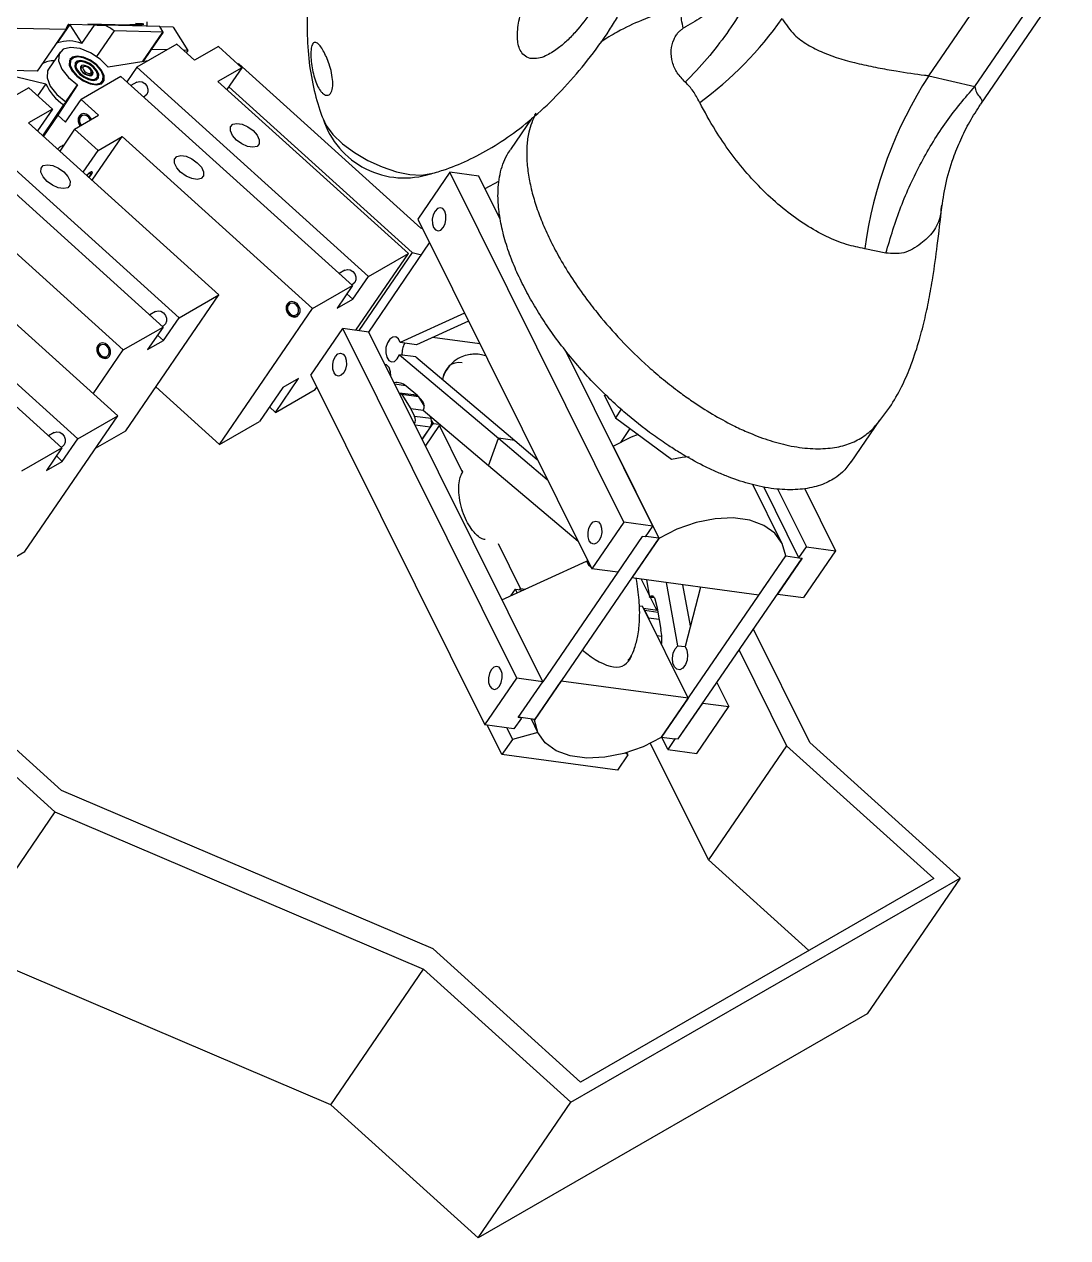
# Model space of a CAD drawing. Header units: inches. Extents: x 0 to 34.7, y 0 to 30.8.
# Drawn here: x 21.71 to 33.81, y 4.06 to 18.13 of the extents above; entities that cross this region are included whole.
import ezdxf

# ---------------------------------------------------------------- set-up
doc = ezdxf.new("R2010")
doc.units = ezdxf.units.IN
doc.header["$MEASUREMENT"] = 0

msp = doc.modelspace()

# ---------------------------------------------------------------- linework, layer by layer
at = {"color": 7, "linetype": 'Continuous', "lineweight": 25}
for p, q in [((32.198, 17.531), (32.981, 18.673)), ((32.733, 17.407), (33.547, 18.597)), ((32.8, 17.2), (33.809, 18.674)), ((23.131, 18.156), (23.131, 18.101)), ((22.191, 18.065), (21.629, 18.08)), ((22.191, 18.065), (21.86, 17.582)), ((22.096, 17.911), (22.243, 18.126)), ((22.24, 18.122), (22.378, 17.903)), ((22.526, 18.119), (22.241, 18.123)), ((22.378, 17.903), (22.526, 18.119)), ((22.763, 18.121), (22.446, 18.13)), ((22.552, 17.753), (22.756, 18.05)), ((23.281, 18.1), (22.644, 18.117)), ((23.317, 18.036), (22.756, 18.05)), ((22.763, 18.121), (22.933, 18.123)), ((23.022, 18.125), (23.021, 18.104)), ((23.083, 17.694), (23.317, 18.036)), ((23.321, 18.037), (23.183, 17.836)), ((23.321, 18.037), (23.281, 18.1)), ((23.439, 18.093), (23.283, 18.097)), ((23.317, 18.036), (23.321, 18.037)), ((23.439, 18.093), (23.607, 17.825)), ((23.479, 17.895), (23.016, 17.629)), ((23.683, 17.71), (23.479, 17.895)), ((23.961, 17.87), (23.683, 17.71)), ((23.961, 17.87), (24.233, 17.624)), ((22.126, 17.803), (21.991, 17.607)), ((22.334, 17.749), (22.321, 17.749)), ((23.183, 17.836), (23.086, 17.694)), ((23.369, 17.831), (23.183, 17.836)), ((23.607, 17.825), (23.555, 17.827)), ((23.607, 17.825), (23.588, 17.796)), ((21.298, 17.597), (21.961, 17.437)), ((21.86, 17.582), (21.298, 17.597)), ((22.316, 17.673), (22.313, 17.668)), ((22.374, 17.627), (22.369, 17.619)), ((22.383, 17.634), (22.4, 17.637)), ((22.413, 17.637), (22.4, 17.637)), ((22.491, 17.575), (22.486, 17.587)), ((23.147, 17.704), (22.685, 17.631)), ((23.016, 17.629), (22.901, 17.46)), ((23.016, 17.629), (25.701, 15.204)), ((24.233, 17.624), (23.955, 17.465)), ((24.233, 17.624), (24.059, 17.371)), ((24.197, 17.668), (24.186, 17.666)), ((26.307, 15.762), (24.197, 17.668)), ((22.831, 17.522), (22.369, 17.256)), ((22.485, 17.54), (22.49, 17.547)), ((22.551, 17.505), (22.554, 17.51)), ((22.624, 17.542), (22.619, 17.554)), ((22.831, 17.522), (25.516, 15.098)), ((23.016, 17.456), (22.948, 17.417)), ((26.164, 15.47), (23.955, 17.465)), ((32.198, 17.531), (32.733, 17.407)), ((21.765, 17.391), (21.487, 17.231)), ((21.765, 17.391), (22.037, 17.145)), ((21.961, 17.437), (21.866, 17.299)), ((22.327, 17.425), (22.099, 17.075)), ((22.192, 17.228), (22.327, 17.425)), ((23.131, 17.313), (23.109, 17.293)), ((24.082, 17.404), (26.209, 15.483)), ((21.925, 16.836), (22.175, 17.202)), ((22.192, 17.228), (22.175, 17.202)), ((22.189, 16.994), (22.369, 17.256)), ((22.573, 17.072), (22.369, 17.256)), ((23.094, 17.285), (23.109, 17.293)), ((29.542, 17.22), (29.539, 17.225)), ((20.636, 17.043), (23.321, 14.618)), ((20.821, 17.149), (23.506, 14.725)), ((22.037, 17.145), (21.759, 16.985)), ((22.037, 17.145), (21.863, 16.892)), ((22.099, 17.075), (21.932, 16.83)), ((22.099, 17.075), (22.189, 16.994)), ((22.295, 16.912), (22.573, 17.072)), ((27.596, 17.039), (27.348, 16.677)), ((27.641, 17.096), (27.628, 17.073)), ((23.968, 14.991), (21.759, 16.985)), ((22.295, 16.912), (22.122, 16.658)), ((22.567, 16.666), (22.295, 16.912)), ((22.498, 16.319), (22.845, 16.826)), ((22.567, 16.666), (22.845, 16.826)), ((25.054, 14.831), (22.845, 16.826)), ((22.394, 16.413), (22.567, 16.666)), ((22.858, 14.352), (20.649, 16.347)), ((22.48, 16.378), (22.461, 16.352)), ((26.644, 16.412), (26.273, 15.87)), ((28.661, 12.357), (26.644, 16.412)), ((26.982, 16.366), (26.644, 16.412)), ((27.23, 15.867), (26.982, 16.366)), ((27.209, 16.304), (27.05, 16.219)), ((32.345, 16.031), (32.339, 15.983)), ((26.273, 15.87), (28.29, 11.815)), ((26.329, 15.757), (26.307, 15.762)), ((19.462, 15.641), (22.147, 13.216)), ((19.647, 15.747), (22.332, 13.323)), ((22.795, 13.589), (20.586, 15.583)), ((26.209, 15.483), (25.588, 14.576)), ((25.705, 14.56), (26.411, 15.592)), ((26.209, 15.483), (26.318, 15.455)), ((31.7, 15.475), (31.457, 15.526)), ((25.555, 14.581), (26.164, 15.47)), ((25.701, 15.204), (26.164, 15.47)), ((25.429, 15.277), (25.361, 15.238)), ((25.522, 14.942), (25.701, 15.204)), ((25.054, 14.831), (25.516, 15.098)), ((25.516, 15.098), (25.337, 14.835)), ((25.507, 15.106), (25.522, 15.114)), ((25.544, 15.134), (25.522, 15.114)), ((22.89, 13.416), (23.968, 14.991)), ((23.506, 14.725), (23.968, 14.991)), ((25.337, 14.835), (25.522, 14.942)), ((25.452, 15.004), (25.522, 14.942)), ((23.233, 14.798), (23.165, 14.759)), ((23.975, 13.257), (25.054, 14.831)), ((24.769, 14.89), (24.786, 14.907)), ((26.816, 14.778), (26.068, 14.437)), ((23.312, 14.627), (23.327, 14.635)), ((23.326, 14.462), (23.506, 14.725)), ((23.348, 14.655), (23.327, 14.635)), ((26.862, 14.686), (26.258, 14.412)), ((22.858, 14.352), (23.321, 14.618)), ((23.321, 14.618), (23.141, 14.356)), ((23.257, 14.525), (23.326, 14.462)), ((25.032, 14.06), (25.403, 14.601)), ((27.421, 10.546), (25.403, 14.601)), ((25.705, 14.56), (25.403, 14.601)), ((27.722, 10.505), (25.705, 14.56)), ((26.993, 14.423), (26.445, 14.497)), ((22.511, 13.845), (22.858, 14.352)), ((22.573, 14.411), (22.59, 14.427)), ((23.141, 14.356), (23.326, 14.462)), ((26.258, 14.412), (26.068, 14.437)), ((26.061, 14.297), (27.208, 13.33)), ((26.251, 14.271), (26.061, 14.297)), ((26.251, 14.271), (27.398, 13.304)), ((28.999, 12.311), (27.987, 14.345)), ((24.623, 13.629), (24.892, 14.023)), ((24.892, 14.023), (24.707, 13.916)), ((25.032, 14.06), (27.05, 10.005)), ((26.132, 13.938), (26.006, 13.955)), ((26.273, 13.819), (26.137, 13.934)), ((23.237, 13.923), (23.975, 13.257)), ((24.707, 13.916), (24.438, 13.523)), ((24.623, 13.629), (25.085, 13.895)), ((25.085, 13.895), (25.102, 13.92)), ((26.226, 13.83), (26.057, 13.853)), ((26.09, 13.834), (26.193, 13.671)), ((26.28, 13.808), (26.09, 13.834)), ((26.332, 13.754), (26.276, 13.816)), ((26.28, 13.808), (26.347, 13.701)), ((28.433, 13.83), (28.565, 13.565)), ((24.554, 13.692), (24.623, 13.629)), ((26.193, 13.671), (26.237, 13.582)), ((26.335, 13.651), (26.193, 13.671)), ((26.314, 13.774), (26.347, 13.707)), ((26.334, 13.649), (26.338, 13.658)), ((27.092, 13.01), (26.334, 13.649)), ((28.632, 13.664), (28.565, 13.565)), ((21.716, 12.014), (22.795, 13.589)), ((22.332, 13.323), (22.795, 13.589)), ((23.975, 13.257), (24.438, 13.523)), ((26.427, 13.556), (26.237, 13.582)), ((26.415, 13.582), (26.427, 13.556)), ((26.434, 13.532), (26.45, 13.501)), ((28.565, 13.565), (29.216, 13.085)), ((31.299, 13.053), (31.631, 13.538)), ((22.142, 9.247), (17.496, 13.442)), ((22.059, 13.395), (21.992, 13.356)), ((22.538, 13.214), (22.89, 13.416)), ((26.323, 13.317), (26.45, 13.501)), ((26.418, 13.457), (26.323, 13.318)), ((26.363, 13.238), (26.525, 13.475)), ((26.45, 13.501), (26.521, 13.492)), ((26.793, 12.937), (26.525, 13.475)), ((26.525, 13.475), (26.544, 13.473)), ((28.733, 13.441), (28.624, 13.281)), ((17.352, 13.254), (22.067, 8.997)), ((22.138, 13.224), (22.153, 13.233)), ((22.152, 13.06), (22.332, 13.323)), ((22.174, 13.253), (22.153, 13.233)), ((27.092, 13.01), (27.208, 13.33)), ((27.208, 13.33), (27.774, 12.852)), ((27.398, 13.304), (27.208, 13.33)), ((27.398, 13.304), (27.659, 13.084)), ((28.539, 13.237), (28.538, 13.237)), ((28.539, 13.237), (29.069, 12.17)), ((21.684, 12.95), (22.147, 13.216)), ((22.147, 13.216), (21.967, 12.954)), ((22.083, 13.123), (22.152, 13.06)), ((21.967, 12.954), (22.152, 13.06)), ((26.787, 12.956), (26.793, 12.937)), ((28.132, 12.133), (27.092, 13.01)), ((30.496, 12.111), (30.158, 12.792)), ((30.693, 11.943), (30.285, 12.764)), ((30.444, 12.743), (30.779, 12.069)), ((30.759, 12.744), (31.117, 12.024)), ((28.661, 12.357), (28.29, 11.815)), ((28.999, 12.311), (28.661, 12.357)), ((28.912, 12.185), (28.999, 12.311)), ((27.464, 11.588), (27.208, 12.103)), ((29.069, 12.17), (27.63, 10.07)), ((28.876, 12.19), (28.591, 11.775)), ((29.067, 12.165), (28.756, 11.711)), ((28.912, 12.185), (28.876, 12.19)), ((29.069, 12.17), (28.916, 12.191)), ((29.067, 12.165), (29.066, 12.166)), ((21.259, 11.751), (21.716, 12.014)), ((29.1, 9.864), (30.539, 11.964)), ((30.228, 11.511), (30.539, 11.966)), ((30.539, 11.964), (30.539, 11.965)), ((30.539, 11.964), (30.693, 11.943)), ((30.693, 11.943), (30.779, 12.069)), ((31.117, 12.024), (30.746, 11.482)), ((30.779, 12.069), (31.117, 12.024)), ((27.249, 11.456), (28.231, 11.903)), ((28.247, 11.901), (28.231, 11.903)), ((29.294, 9.843), (30.729, 11.938)), ((30.729, 11.938), (30.444, 11.523)), ((30.693, 11.943), (30.729, 11.938)), ((28.591, 11.775), (27.722, 10.506)), ((28.591, 11.775), (28.29, 11.815)), ((28.756, 11.711), (28.755, 11.712)), ((30.228, 11.511), (28.756, 11.711)), ((28.863, 11.696), (28.956, 11.51)), ((28.924, 11.688), (28.96, 11.488)), ((27.352, 11.503), (27.405, 11.581)), ((27.427, 11.537), (27.405, 11.581)), ((27.405, 11.581), (27.496, 11.568)), ((27.455, 11.574), (27.464, 11.588)), ((27.464, 11.588), (27.522, 11.58)), ((29.29, 10.924), (29.158, 11.656)), ((29.434, 11.153), (29.348, 11.631)), ((29.551, 11.603), (29.372, 10.913)), ((28.96, 11.488), (28.965, 11.493)), ((28.96, 11.488), (29.015, 11.481)), ((28.967, 11.487), (29.044, 11.333)), ((29.02, 11.468), (29.047, 11.363)), ((30.444, 11.523), (30.746, 11.482)), ((30.444, 11.523), (30.444, 11.523)), ((28.841, 11.386), (28.878, 11.381)), ((29.408, 10.314), (28.878, 11.381)), ((29.052, 11.332), (28.891, 11.354)), ((28.95, 11.246), (28.906, 11.335)), ((29.048, 11.357), (29.092, 11.11)), ((28.967, 11.201), (28.95, 11.246)), ((28.95, 11.246), (29.071, 11.23)), ((30.817, 9.803), (30.164, 11.114)), ((29.046, 11.043), (29.101, 11.035)), ((29.29, 10.924), (29.372, 10.913)), ((29.999, 10.872), (30.55, 9.765)), ((27.05, 10.005), (27.421, 10.546)), ((27.722, 10.505), (27.421, 10.546)), ((27.437, 10.09), (27.722, 10.505)), ((27.625, 10.06), (27.936, 10.514)), ((27.936, 10.514), (27.935, 10.515)), ((29.408, 10.314), (27.936, 10.514)), ((29.741, 10.496), (29.88, 10.218)), ((29.408, 10.314), (29.097, 9.86)), ((29.294, 9.843), (29.578, 10.258)), ((29.509, 9.676), (29.88, 10.218)), ((29.578, 10.259), (29.578, 10.258)), ((29.578, 10.258), (29.88, 10.218)), ((27.387, 9.959), (27.05, 10.005)), ((27.249, 9.663), (27.081, 10)), ((27.474, 10.085), (27.387, 9.959)), ((27.474, 10.085), (27.437, 10.09)), ((27.63, 10.07), (27.441, 10.095)), ((27.474, 10.085), (27.471, 10.091)), ((27.587, 10.075), (27.667, 9.914)), ((27.625, 10.06), (27.619, 10.071)), ((27.304, 9.97), (27.37, 9.838)), ((27.665, 9.919), (27.37, 9.838)), ((29.1, 9.864), (29.254, 9.843)), ((29.1, 9.864), (29.1, 9.864)), ((29.171, 9.722), (29.101, 9.864)), ((29.257, 9.848), (29.171, 9.722)), ((29.257, 9.848), (29.294, 9.843)), ((29.257, 9.848), (29.257, 9.848)), ((27.37, 9.838), (27.249, 9.663)), ((29.644, 8.443), (28.972, 9.792)), ((29.171, 9.722), (29.509, 9.676)), ((29.294, 9.843), (29.294, 9.843)), ((30.55, 9.765), (29.644, 8.443)), ((30.55, 9.765), (32.257, 8.224)), ((32.561, 8.228), (30.817, 9.803)), ((28.587, 9.481), (27.249, 9.663)), ((28.707, 9.657), (28.587, 9.481)), ((28.707, 9.657), (28.684, 9.68)), ((28.694, 9.683), (28.707, 9.657)), ((26.453, 7.408), (22.142, 9.247)), ((22.067, 8.997), (20.991, 7.427)), ((22.067, 8.997), (26.341, 7.174)), ((30.809, 7.391), (29.644, 8.443)), ((28.049, 5.632), (32.561, 8.228)), ((32.257, 8.224), (28.16, 5.866)), ((32.561, 8.228), (31.485, 6.657)), ((25.265, 5.603), (20.991, 7.427)), ((28.16, 5.866), (26.453, 7.408)), ((25.265, 5.603), (26.341, 7.174)), ((26.341, 7.174), (28.049, 5.632)), ((31.485, 6.657), (26.973, 4.061)), ((26.973, 4.061), (28.049, 5.632)), ((26.973, 4.061), (25.265, 5.603))]:
    msp.add_line(p, q, dxfattribs=at)
at = {"color": 8, "linetype": 'Continuous', "lineweight": 25}
for p, q in [((22.924, 18.123), (22.924, 18.109)), ((26.418, 13.457), (26.242, 13.481)), ((28.965, 11.493), (29.012, 11.487)), ((28.906, 11.335), (29.056, 11.314))]:
    msp.add_line(p, q, dxfattribs=at)
at = {"color": 7, "linetype": 'Continuous', "lineweight": 25, "flags": 128}
for points in [[(22.685, 17.631), (22.591, 17.723), (22.477, 17.798), (22.357, 17.845), (22.248, 17.859), (22.163, 17.837), (22.115, 17.783), (22.109, 17.703), (22.147, 17.608), (22.223, 17.511), (22.327, 17.425)], [(22.605, 17.438), (22.637, 17.475), (22.637, 17.53), (22.607, 17.594), (22.551, 17.658), (22.477, 17.712), (22.397, 17.747), (22.323, 17.759), (22.265, 17.745), (22.234, 17.708), (22.233, 17.653), (22.263, 17.589), (22.32, 17.525), (22.394, 17.471), (22.474, 17.436), (22.548, 17.424), (22.605, 17.438)], [(22.321, 17.749), (22.263, 17.738), (22.239, 17.719)], [(22.32, 17.535), (22.388, 17.483), (22.464, 17.448), (22.535, 17.434), (22.591, 17.445), (22.623, 17.478), (22.627, 17.528), (22.601, 17.588), (22.551, 17.648), (22.482, 17.7), (22.407, 17.735), (22.336, 17.749), (22.28, 17.738), (22.248, 17.706), (22.244, 17.655), (22.27, 17.596), (22.32, 17.535)], [(21.991, 17.607), (21.98, 17.586), (21.975, 17.506), (22.012, 17.411), (22.088, 17.315), (22.192, 17.228)], [(22.351, 17.55), (22.401, 17.513), (22.456, 17.487), (22.508, 17.477), (22.549, 17.485), (22.572, 17.508), (22.575, 17.545), (22.556, 17.589), (22.519, 17.633), (22.47, 17.671), (22.415, 17.697), (22.363, 17.706), (22.322, 17.699), (22.299, 17.675), (22.296, 17.638), (22.314, 17.594), (22.351, 17.55)], [(22.566, 17.498), (22.569, 17.504), (22.572, 17.54), (22.553, 17.584), (22.516, 17.628), (22.466, 17.666), (22.411, 17.692), (22.36, 17.701), (22.319, 17.694), (22.301, 17.68)], [(22.313, 17.668), (22.309, 17.661), (22.307, 17.628), (22.323, 17.589), (22.357, 17.55)], [(22.36, 17.555), (22.405, 17.521), (22.454, 17.497), (22.5, 17.489), (22.537, 17.496), (22.558, 17.517), (22.561, 17.55), (22.544, 17.589), (22.511, 17.629), (22.466, 17.663), (22.417, 17.686), (22.37, 17.695), (22.334, 17.688), (22.313, 17.666), (22.31, 17.633), (22.327, 17.594), (22.36, 17.555)], [(22.391, 17.57), (22.417, 17.55), (22.446, 17.536), (22.474, 17.531), (22.495, 17.535), (22.507, 17.548), (22.509, 17.567), (22.499, 17.59), (22.48, 17.613), (22.453, 17.633), (22.425, 17.647), (22.397, 17.652), (22.376, 17.648), (22.363, 17.635), (22.362, 17.616), (22.372, 17.593), (22.391, 17.57)], [(22.491, 17.575), (22.493, 17.567), (22.492, 17.551), (22.482, 17.54), (22.464, 17.537), (22.441, 17.541), (22.417, 17.552), (22.395, 17.569), (22.379, 17.588), (22.371, 17.607), (22.372, 17.623), (22.383, 17.634), (22.383, 17.634)], [(22.399, 17.634), (22.391, 17.626), (22.39, 17.613), (22.397, 17.598), (22.41, 17.582), (22.427, 17.569), (22.446, 17.56), (22.464, 17.557), (22.479, 17.559), (22.487, 17.568), (22.488, 17.581), (22.481, 17.596), (22.468, 17.611), (22.451, 17.625), (22.432, 17.634), (22.414, 17.637), (22.399, 17.634)], [(22.357, 17.55), (22.401, 17.516), (22.451, 17.493), (22.497, 17.484), (22.534, 17.491), (22.551, 17.505)], [(22.467, 17.532), (22.478, 17.535), (22.488, 17.544)], [(23.016, 17.456), (23.017, 17.456), (23.046, 17.464), (23.078, 17.459), (23.107, 17.44), (23.13, 17.412), (23.142, 17.377), (23.143, 17.343), (23.131, 17.313)], [(22.489, 17.024), (22.482, 17.039), (22.46, 17.068), (22.43, 17.086), (22.399, 17.092), (22.369, 17.084), (22.347, 17.063), (22.335, 17.034), (22.335, 16.999), (22.347, 16.965), (22.358, 16.948)], [(22.476, 17.016), (22.474, 17.022), (22.458, 17.047), (22.436, 17.065), (22.411, 17.073), (22.386, 17.071), (22.366, 17.058), (22.353, 17.037), (22.35, 17.01), (22.356, 16.982), (22.372, 16.957), (22.372, 16.956)], [(25.176, 17.03), (25.211, 16.954), (25.29, 16.85), (25.401, 16.743), (25.539, 16.641), (25.695, 16.549), (25.861, 16.473), (26.026, 16.417), (26.182, 16.385), (26.318, 16.378), (26.428, 16.396)], [(24.41, 16.712), (24.362, 16.701), (24.3, 16.711), (24.233, 16.74), (24.172, 16.785), (24.125, 16.838), (24.1, 16.891), (24.101, 16.937), (24.127, 16.968), (24.174, 16.979), (24.236, 16.97), (24.303, 16.94), (24.364, 16.895), (24.411, 16.842), (24.436, 16.789), (24.436, 16.743), (24.41, 16.712)], [(23.762, 16.34), (23.714, 16.328), (23.653, 16.338), (23.586, 16.367), (23.524, 16.412), (23.478, 16.465), (23.452, 16.519), (23.453, 16.564), (23.479, 16.595), (23.527, 16.607), (23.589, 16.597), (23.655, 16.568), (23.717, 16.523), (23.764, 16.47), (23.789, 16.416), (23.788, 16.371), (23.762, 16.34)], [(22.214, 16.233), (22.166, 16.222), (22.105, 16.231), (22.038, 16.261), (21.976, 16.305), (21.929, 16.359), (21.904, 16.412), (21.905, 16.458), (21.931, 16.489), (21.979, 16.5), (22.04, 16.49), (22.107, 16.461), (22.169, 16.416), (22.216, 16.363), (22.241, 16.31), (22.24, 16.264), (22.214, 16.233)], [(22.434, 16.377), (22.441, 16.383), (22.464, 16.404), (22.482, 16.416), (22.494, 16.419), (22.497, 16.412), (22.491, 16.395), (22.477, 16.372), (22.461, 16.352)], [(22.434, 16.377), (22.436, 16.378), (22.459, 16.4), (22.479, 16.414), (22.492, 16.419), (22.497, 16.414), (22.493, 16.399), (22.48, 16.378)], [(22.437, 16.374), (22.44, 16.376), (22.457, 16.392), (22.472, 16.401), (22.481, 16.403), (22.483, 16.398), (22.478, 16.385), (22.467, 16.368), (22.457, 16.355)], [(26.456, 15.772), (26.479, 15.743), (26.508, 15.732), (26.539, 15.742), (26.568, 15.771), (26.589, 15.815), (26.6, 15.866), (26.598, 15.917), (26.585, 15.961), (26.562, 15.99), (26.533, 16.001), (26.501, 15.991), (26.473, 15.962), (26.452, 15.918), (26.441, 15.867), (26.442, 15.816), (26.456, 15.772)], [(25.429, 15.277), (25.43, 15.278), (25.459, 15.285), (25.491, 15.28), (25.52, 15.261), (25.543, 15.233), (25.555, 15.199), (25.556, 15.164), (25.544, 15.134)], [(24.76, 14.884), (24.748, 14.855), (24.748, 14.82), (24.76, 14.786), (24.783, 14.757), (24.812, 14.739), (24.844, 14.733), (24.873, 14.741), (24.896, 14.762), (24.908, 14.791), (24.908, 14.826), (24.895, 14.86), (24.873, 14.889), (24.843, 14.907), (24.811, 14.913), (24.782, 14.905), (24.76, 14.884)], [(23.233, 14.798), (23.234, 14.798), (23.263, 14.806), (23.295, 14.801), (23.325, 14.782), (23.347, 14.753), (23.36, 14.719), (23.36, 14.685), (23.348, 14.655)], [(24.773, 14.872), (24.764, 14.848), (24.764, 14.821), (24.774, 14.793), (24.792, 14.771), (24.815, 14.756), (24.841, 14.751), (24.864, 14.758), (24.882, 14.774), (24.892, 14.798), (24.892, 14.825), (24.882, 14.853), (24.864, 14.876), (24.84, 14.89), (24.815, 14.895), (24.791, 14.889), (24.773, 14.872)], [(26.068, 14.437), (26.048, 14.48), (26.018, 14.503), (25.983, 14.502), (25.949, 14.478), (25.921, 14.435), (25.904, 14.379), (25.901, 14.32), (25.913, 14.267), (25.936, 14.229), (25.968, 14.213), (26.004, 14.22), (26.036, 14.25), (26.061, 14.297)], [(22.564, 14.405), (22.552, 14.375), (22.552, 14.341), (22.565, 14.307), (22.587, 14.278), (22.617, 14.26), (22.648, 14.254), (22.678, 14.262), (22.7, 14.282), (22.712, 14.312), (22.712, 14.347), (22.7, 14.381), (22.677, 14.409), (22.648, 14.428), (22.616, 14.434), (22.586, 14.426), (22.564, 14.405)], [(22.578, 14.393), (22.568, 14.369), (22.568, 14.341), (22.578, 14.314), (22.596, 14.291), (22.62, 14.276), (22.645, 14.272), (22.669, 14.278), (22.687, 14.295), (22.696, 14.318), (22.696, 14.346), (22.686, 14.373), (22.668, 14.396), (22.645, 14.411), (22.619, 14.416), (22.596, 14.409), (22.578, 14.393)], [(25.431, 14.276), (25.444, 14.233), (25.446, 14.181), (25.435, 14.13), (25.414, 14.086), (25.385, 14.058), (25.354, 14.048), (25.325, 14.058), (25.302, 14.087), (25.289, 14.131), (25.287, 14.182), (25.298, 14.234), (25.319, 14.277), (25.347, 14.306), (25.379, 14.316), (25.408, 14.305), (25.431, 14.276)], [(25.96, 14.049), (25.957, 14.098), (25.94, 14.148), (25.911, 14.179), (25.892, 14.185)], [(22.059, 13.395), (22.061, 13.396), (22.09, 13.404), (22.122, 13.398), (22.151, 13.38), (22.174, 13.351), (22.186, 13.317), (22.186, 13.282), (22.174, 13.253)], [(28.827, 13.371), (28.748, 13.34), (28.536, 13.232)], [(29.216, 13.085), (29.34, 13.109), (29.419, 13.118)], [(30.539, 11.966), (30.498, 12.107), (30.412, 12.227), (30.285, 12.319), (30.122, 12.379), (29.931, 12.405), (29.72, 12.395), (29.5, 12.351), (29.278, 12.273), (29.067, 12.165)], [(28.262, 12.141), (28.249, 12.184), (28.248, 12.236), (28.258, 12.287), (28.279, 12.33), (28.308, 12.359), (28.339, 12.369), (28.368, 12.359), (28.392, 12.33), (28.405, 12.286), (28.406, 12.235), (28.395, 12.183), (28.374, 12.14), (28.346, 12.111), (28.315, 12.101), (28.285, 12.111), (28.262, 12.141)], [(28.231, 11.903), (28.252, 11.861), (28.278, 11.839)], [(28.965, 11.493), (28.973, 11.499), (28.981, 11.502), (28.989, 11.502), (28.997, 11.5), (29.005, 11.495), (29.011, 11.488), (29.016, 11.479), (29.02, 11.468)], [(29.372, 10.913), (29.393, 10.872), (29.401, 10.817), (29.395, 10.758), (29.376, 10.704), (29.347, 10.664), (29.312, 10.645), (29.277, 10.65), (29.249, 10.677), (29.231, 10.723), (29.226, 10.78), (29.236, 10.838), (29.258, 10.889), (29.29, 10.924)], [(27.238, 10.645), (27.215, 10.674), (27.185, 10.684), (27.154, 10.674), (27.126, 10.646), (27.104, 10.602), (27.094, 10.551), (27.095, 10.499), (27.108, 10.456), (27.131, 10.426), (27.161, 10.416), (27.192, 10.426), (27.22, 10.455), (27.241, 10.498), (27.252, 10.55), (27.251, 10.601), (27.238, 10.645)], [(29.097, 9.86), (28.885, 9.753), (28.664, 9.675), (28.443, 9.63), (28.233, 9.62), (28.042, 9.646), (27.879, 9.706), (27.752, 9.798), (27.666, 9.918), (27.625, 10.06)]]:
    msp.add_lwpolyline(points, dxfattribs=at)
at = {"color": 7, "linetype": 'Continuous', "lineweight": 25}
for centre, radius, start, end in [((27.078, 20.599), 4.182, 306.104, 324.8958), ((22.327, 18.036), 0.139, 138.997, 168.0091), ((22.25, 17.321), 0.888, 55.2362, 63.6361), ((22.228, 17.552), 0.382, 66.7766, 110.2363), ((22.04, 17.476), 0.228, 85.6618, 121.9276), ((22.393, 17.608), 0.0262, 142.3835, 198.5621), ((22.535, 17.497), 0.0992, 334.8187, 27.3576), ((36.261, 14.89), 4.845, 146.9734, 172.4483), ((22.461, 17.656), 0.546, 203.5914, 237.7459), ((22.431, 17.017), 0.0897, 130.3787, 225.143), ((26.117, 17.336), 0.99, 198.0042, 288.2825), ((24.853, 14.839), 0.0978, 148.5777, 285.7563), ((22.657, 14.359), 0.0978, 148.5777, 285.7563), ((26.325, 14.313), 0.235, 149.9864, 184.817), ((26.031, 13.815), 0.159, 48.111, 101.7838), ((26.016, 13.734), 0.124, 53.8648, 70.432), ((26.209, 13.713), 0.119, 53.5461, 81.8337), ((26.249, 13.792), 0.036, 41.9716, 49.7389), ((26.251, 13.701), 0.0975, 333.722, 33.2388), ((26.137, 13.541), 0.108, 334.883, 22.3707), ((26.328, 13.515), 0.107, 326.987, 22.5868), ((28.869, 11.318), 0.0403, 24.245, 53.7487), ((28.96, 11.341), 0.0894, 10.1387, 14.3696), ((28.412, 10.992), 0.691, 355.1629, 9.7991)]:
    msp.add_arc(centre, radius, start, end, dxfattribs=at)
for centre, major_axis, ratio, start_param, end_param in [((22.795, 18.117), (0.574, -0.011), 0.005388, 3.201288, 3.422346), ((22.795, 18.117), (0.574, -0.011), 0.005388, 4.224967, 4.446025), ((22.65, 18.131), (0.449, -0.002), 0.018391, 5.394208, 6.965004), ((27.664, 12.441), (-1.002, 1.742), 0.279925, 6.070675, 6.597515), ((27.664, 12.441), (-1.002, 1.742), 0.279925, 2.506563, 2.929082), ((27.664, 12.441), (-1.002, 1.742), 0.279925, 2.929082, 3.369238)]:
    msp.add_ellipse(centre, major_axis=major_axis, ratio=ratio, start_param=start_param, end_param=end_param, dxfattribs=at)
for points, knots in [([(27.591, 17.729), (27.618, 17.729), (27.67, 17.728), (27.751, 17.757), (27.824, 17.796), (27.909, 17.853), (28.005, 17.935), (28.142, 18.078), (28.291, 18.274), (28.432, 18.507), (28.545, 18.733), (28.635, 18.95), (28.707, 19.169), (28.751, 19.356), (28.771, 19.507), (28.774, 19.617), (28.762, 19.701), (28.739, 19.757), (28.713, 19.793), (28.674, 19.818), (28.625, 19.824), (28.561, 19.811), (28.488, 19.776), (28.41, 19.722), (28.287, 19.62), (28.131, 19.455), (27.961, 19.237), (27.814, 19.02), (27.689, 18.806), (27.581, 18.587), (27.496, 18.371), (27.44, 18.163), (27.424, 18.006), (27.436, 17.894), (27.459, 17.824), (27.501, 17.764), (27.552, 17.736), (27.586, 17.73), (27.591, 17.729)], [0, 0, 0, 0, 0.015575, 0.031055, 0.044462, 0.058225, 0.082926, 0.108224, 0.159444, 0.211875, 0.255964, 0.300365, 0.345764, 0.391558, 0.416486, 0.441637, 0.463134, 0.473873, 0.484944, 0.495181, 0.50548, 0.51494, 0.530912, 0.546578, 0.562595, 0.612021, 0.662756, 0.707222, 0.751992, 0.797805, 0.844057, 0.88498, 0.92691, 0.943615, 0.960672, 0.978526, 0.996547, 1, 1, 1, 1]), ([(25.229, 19.477), (25.211, 19.426), (25.145, 19.234), (25.068, 18.9), (25.004, 18.488), (24.984, 18.1), (25.002, 17.737), (25.057, 17.403), (25.124, 17.164), (25.172, 17.039), (25.183, 17.01)], [0, 0, 0, 0, 0.064887, 0.24269, 0.406829, 0.559633, 0.702757, 0.837061, 0.962655, 1, 1, 1, 1]), ([(30.127, 18.72), (30.125, 18.717), (30.121, 18.713), (30.112, 18.701), (30.092, 18.677), (30.061, 18.641), (30.011, 18.584), (29.92, 18.49), (29.778, 18.363), (29.588, 18.222), (29.441, 18.131), (29.36, 18.086), (29.35, 18.081)], [0, 0, 0, 0, 0.010321, 0.017261, 0.047597, 0.108273, 0.168949, 0.28274, 0.51048, 0.741264, 0.970326, 1, 1, 1, 1]), ([(30.215, 18.637), (30.163, 18.533), (30.058, 18.324), (29.859, 18.02), (29.634, 17.727), (29.461, 17.546), (29.375, 17.456)], [0, 0, 0, 0, 0.249185, 0.5, 0.750815, 1, 1, 1, 1]), ([(29.43, 18.348), (29.363, 18.333), (29.177, 18.289), (28.898, 18.189), (28.621, 18.064), (28.458, 17.961), (28.393, 17.92)], [0, 0, 0, 0, 0.197456, 0.551708, 0.821485, 1, 1, 1, 1]), ([(29.351, 18.081), (29.337, 18.147), (29.309, 18.279), (29.369, 18.323), (29.4, 18.346)], [0, 0, 0, 0, 0.4984768, 1, 1, 1, 1]), ([(26.408, 16.39), (26.462, 16.405), (26.611, 16.447), (26.856, 16.547), (27.141, 16.699), (27.427, 16.892), (27.71, 17.126), (27.986, 17.4), (28.251, 17.714), (28.453, 17.988), (28.558, 18.16), (28.587, 18.209)], [0, 0, 0, 0, 0.058855, 0.162736, 0.273459, 0.391577, 0.516794, 0.649424, 0.790261, 0.940547, 1, 1, 1, 1]), ([(30.499, 18.194), (30.541, 18.128), (30.616, 18.011), (30.791, 17.887), (31.033, 17.766), (31.315, 17.684), (31.606, 17.623), (31.867, 17.577), (32.068, 17.548), (32.182, 17.533), (32.198, 17.531)], [0, 0, 0, 0, 0.143171, 0.252016, 0.361064, 0.581901, 0.688609, 0.795198, 0.971416, 1, 1, 1, 1]), ([(29.375, 17.456), (29.342, 17.491), (29.276, 17.559), (29.221, 17.685), (29.205, 17.815), (29.228, 17.926), (29.269, 18), (29.29, 18.028), (29.299, 18.039)], [0, 0, 0, 0, 0.236104, 0.46578, 0.693294, 0.881349, 0.953986, 1, 1, 1, 1]), ([(29.299, 18.039), (29.307, 18.046), (29.325, 18.06), (29.342, 18.074), (29.35, 18.081)], [0, 0, 0, 0, 0.506333, 1, 1, 1, 1]), ([(25.145, 17.355), (25.131, 17.376), (25.105, 17.417), (25.074, 17.505), (25.051, 17.6), (25.037, 17.699), (25.032, 17.794), (25.04, 17.872), (25.058, 17.91), (25.08, 17.92), (25.104, 17.914), (25.138, 17.884), (25.178, 17.823), (25.215, 17.748), (25.249, 17.66), (25.276, 17.56), (25.29, 17.457), (25.285, 17.367), (25.257, 17.311), (25.215, 17.298), (25.175, 17.319), (25.153, 17.346), (25.145, 17.355)], [0, 0, 0, 0, 0.048029, 0.09603, 0.144862, 0.196485, 0.252756, 0.314392, 0.37872, 0.408507, 0.439466, 0.491058, 0.535828, 0.57926, 0.625932, 0.678826, 0.738788, 0.802967, 0.865223, 0.921343, 0.972209, 1, 1, 1, 1]), ([(29.539, 17.225), (29.516, 17.269), (29.47, 17.358), (29.407, 17.423), (29.375, 17.456)], [0, 0, 0, 0, 0.495223, 1, 1, 1, 1]), ([(31.7, 15.475), (31.754, 15.655), (31.863, 16.018), (32.104, 16.532), (32.392, 17.009), (32.62, 17.275), (32.733, 17.407)], [0, 0, 0, 0, 0.248138, 0.5, 0.751862, 1, 1, 1, 1]), ([(31.457, 15.526), (31.386, 15.54), (31.241, 15.568), (31.007, 15.665), (30.769, 15.799), (30.529, 15.97), (30.301, 16.172), (30.084, 16.401), (29.891, 16.645), (29.7, 16.926), (29.6, 17.113), (29.542, 17.22)], [0, 0, 0, 0, 0.090888, 0.186215, 0.286381, 0.38668, 0.497427, 0.608277, 0.725451, 0.842665, 1, 1, 1, 1]), ([(32.346, 15.972), (32.359, 16.071), (32.388, 16.275), (32.468, 16.549), (32.566, 16.791), (32.67, 17), (32.755, 17.132), (32.799, 17.199)], [0, 0, 0, 0, 0.232238, 0.476403, 0.646078, 0.820792, 1, 1, 1, 1]), ([(27.636, 17.087), (27.607, 17.019), (27.56, 16.906), (27.536, 16.722), (27.535, 16.557), (27.554, 16.38), (27.592, 16.196), (27.648, 16.006), (27.722, 15.811), (27.813, 15.611), (27.926, 15.399), (28.063, 15.175), (28.214, 14.96), (28.399, 14.723), (28.631, 14.457), (28.889, 14.206), (29.121, 14.006), (29.292, 13.873), (29.556, 13.685), (29.82, 13.527), (30.116, 13.389), (30.333, 13.305), (30.537, 13.25), (30.743, 13.213), (30.906, 13.203), (31.054, 13.213), (31.189, 13.235), (31.308, 13.274), (31.413, 13.33), (31.512, 13.399), (31.585, 13.47), (31.624, 13.528), (31.63, 13.539)], [0, 0, 0, 0, 0.050632, 0.083989, 0.117597, 0.151917, 0.186452, 0.220709, 0.255149, 0.290138, 0.32531, 0.365059, 0.405088, 0.43583, 0.4874, 0.543801, 0.572358, 0.601299, 0.623568, 0.69135, 0.713666, 0.747597, 0.782329, 0.801298, 0.839807, 0.859393, 0.877377, 0.913765, 0.932188, 0.951847, 0.991557, 1, 1, 1, 1]), ([(22.121, 16.702), (22.121, 16.701), (22.112, 16.696), (22.104, 16.688), (22.097, 16.681)], [0, 0, 0, 0, 0.0258981, 1, 1, 1, 1]), ([(22.167, 16.724), (22.159, 16.722), (22.143, 16.716), (22.129, 16.707), (22.121, 16.702)], [0, 0, 0, 0, 0.452424, 1, 1, 1, 1]), ([(31.295, 13.056), (31.264, 13.013), (31.214, 12.942), (31.118, 12.87), (31.005, 12.806), (30.879, 12.762), (30.737, 12.738), (30.583, 12.728), (30.414, 12.738), (30.239, 12.77), (30.066, 12.813), (29.893, 12.872), (29.717, 12.946), (29.538, 13.031), (29.359, 13.13), (29.167, 13.251), (28.943, 13.405), (28.714, 13.588), (28.485, 13.795), (28.24, 14.039), (28.008, 14.308), (27.806, 14.581), (27.67, 14.788), (27.549, 14.995), (27.444, 15.202), (27.353, 15.414), (27.28, 15.631), (27.227, 15.85), (27.201, 16.064), (27.203, 16.243), (27.232, 16.43), (27.277, 16.57), (27.336, 16.655), (27.35, 16.675)], [0, 0, 0, 0, 0.035494, 0.059263, 0.078403, 0.117282, 0.137085, 0.156231, 0.195291, 0.215272, 0.232857, 0.2686, 0.286785, 0.305048, 0.342063, 0.360826, 0.386842, 0.439793, 0.466739, 0.500504, 0.569217, 0.604188, 0.638658, 0.673317, 0.708551, 0.743979, 0.783152, 0.822614, 0.863072, 0.903924, 0.930045, 0.983005, 1, 1, 1, 1]), ([(31.557, 13.446), (31.622, 13.525), (31.746, 13.674), (31.882, 13.915), (31.993, 14.167), (32.079, 14.427), (32.149, 14.693), (32.203, 14.945), (32.252, 15.228), (32.3, 15.581), (32.332, 15.857), (32.349, 16.006)], [0, 0, 0, 0, 0.108712, 0.205397, 0.291922, 0.400542, 0.494612, 0.587325, 0.68864, 0.832356, 1, 1, 1, 1]), ([(27.061, 14.285), (27.039, 14.291), (26.991, 14.303), (26.917, 14.304), (26.84, 14.294), (26.756, 14.265), (26.688, 14.217), (26.63, 14.156), (26.593, 14.104), (26.575, 14.062), (26.569, 14.047)], [0, 0, 0, 0, 0.121033, 0.254816, 0.36853, 0.50571, 0.679157, 0.761765, 0.9178, 1, 1, 1, 1]), ([(27.054, 12.155), (27.047, 12.156), (26.999, 12.162), (26.91, 12.248), (26.806, 12.413), (26.754, 12.61), (26.747, 12.765), (26.757, 12.848), (26.775, 12.906), (26.789, 12.929), (26.793, 12.937)], [0, 0, 0, 0, 0.034081, 0.225663, 0.485821, 0.747507, 0.83238, 0.917826, 0.972119, 1, 1, 1, 1]), ([(28.713, 10.754), (28.722, 10.766), (28.754, 10.811), (28.793, 10.907), (28.831, 11.051), (28.849, 11.238), (28.844, 11.461), (28.82, 11.62), (28.807, 11.704)], [0, 0, 0, 0, 0.043709, 0.154543, 0.301263, 0.490954, 0.730936, 1, 1, 1, 1])]:
    msp.add_open_spline(points, degree=3, knots=knots, dxfattribs=at)
at = {"color": 8, "linetype": 'Continuous', "lineweight": 25}
for points, knots in [([(32.733, 17.407), (32.738, 17.383), (32.748, 17.328), (32.795, 17.281), (32.814, 17.247), (32.812, 17.22), (32.802, 17.206), (32.799, 17.201)], [0, 0, 0, 0, 0.200028, 0.448045, 0.70058, 0.881989, 1, 1, 1, 1]), ([(32.339, 15.983), (32.337, 15.958), (32.331, 15.871), (32.256, 15.716), (32.106, 15.577), (31.913, 15.456), (31.77, 15.469), (31.7, 15.475)], [0, 0, 0, 0, 0.084726, 0.303455, 0.525068, 0.76728, 1, 1, 1, 1])]:
    msp.add_open_spline(points, degree=3, knots=knots, dxfattribs=at)

doc.saveas('drawing.dxf')
